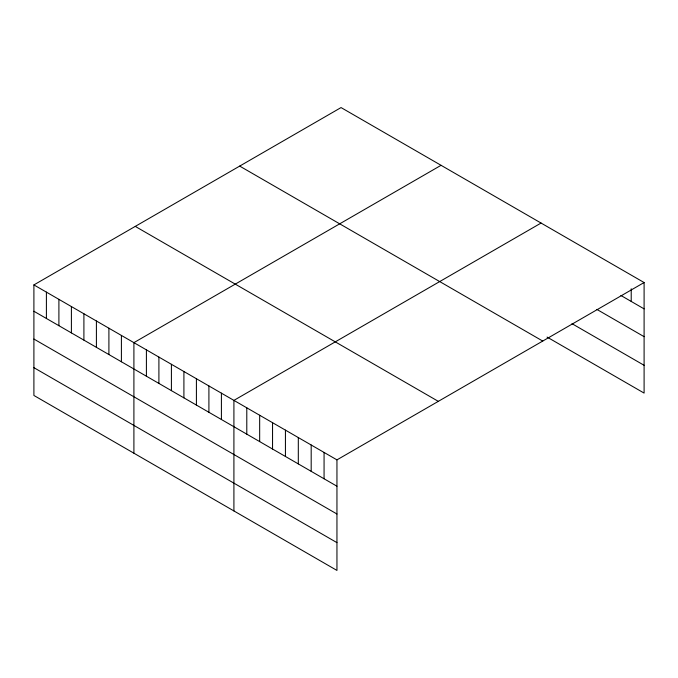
<?xml version="1.0" encoding="UTF-8"?>
<svg xmlns="http://www.w3.org/2000/svg" width="678" height="678" viewBox="0 0 678 678"><rect width="100%" height="100%" fill="white"/><g stroke="black" fill="none" stroke-linecap="round" stroke-linejoin="round"><path stroke-width="1.02" d="M644.1 282.54L336.949 459.87L336.949 570.427L33.9 395.46L33.9 284.913L341.051 107.573L644.1 282.54L644.1 393.087L547.078 337.076M441.056 165.313L133.905 342.644L133.905 453.201M541.061 223.054L233.91 400.384L233.91 510.941M620.921 295.489L644.1 308.88M596.877 309.405L644.1 336.669M571.978 323.66L644.1 365.298M239.69 166.093L542.739 341.059M135.261 226.393L438.31 401.351M33.9 284.913L336.949 459.87M33.9 311.253L336.949 486.211M33.9 339.042L336.949 514M33.9 367.671L336.949 542.637M631.218 288.794L631.218 301.439M324.067 452.438L324.067 478.778M311.185 444.997L311.185 471.337M298.312 437.564L298.312 463.905M285.43 430.123L285.43 456.464M272.548 422.691L272.548 449.031M259.666 415.258L259.666 441.598M246.792 407.817L246.792 434.157M221.409 393.164L221.409 419.504M208.909 385.952L208.909 412.292M196.408 378.731L196.408 405.071M183.907 371.519L183.907 397.859M171.407 364.298L171.407 390.638M158.906 357.077L158.906 383.417M146.406 349.865L146.406 376.205M121.404 335.432L121.404 361.772M108.904 328.211L108.904 354.552M96.403 320.991L96.403 347.331M83.903 313.778L83.903 340.119M71.402 306.558L71.402 332.898M58.901 299.345L58.901 325.686M46.401 292.125L46.401 318.465"/></g></svg>
